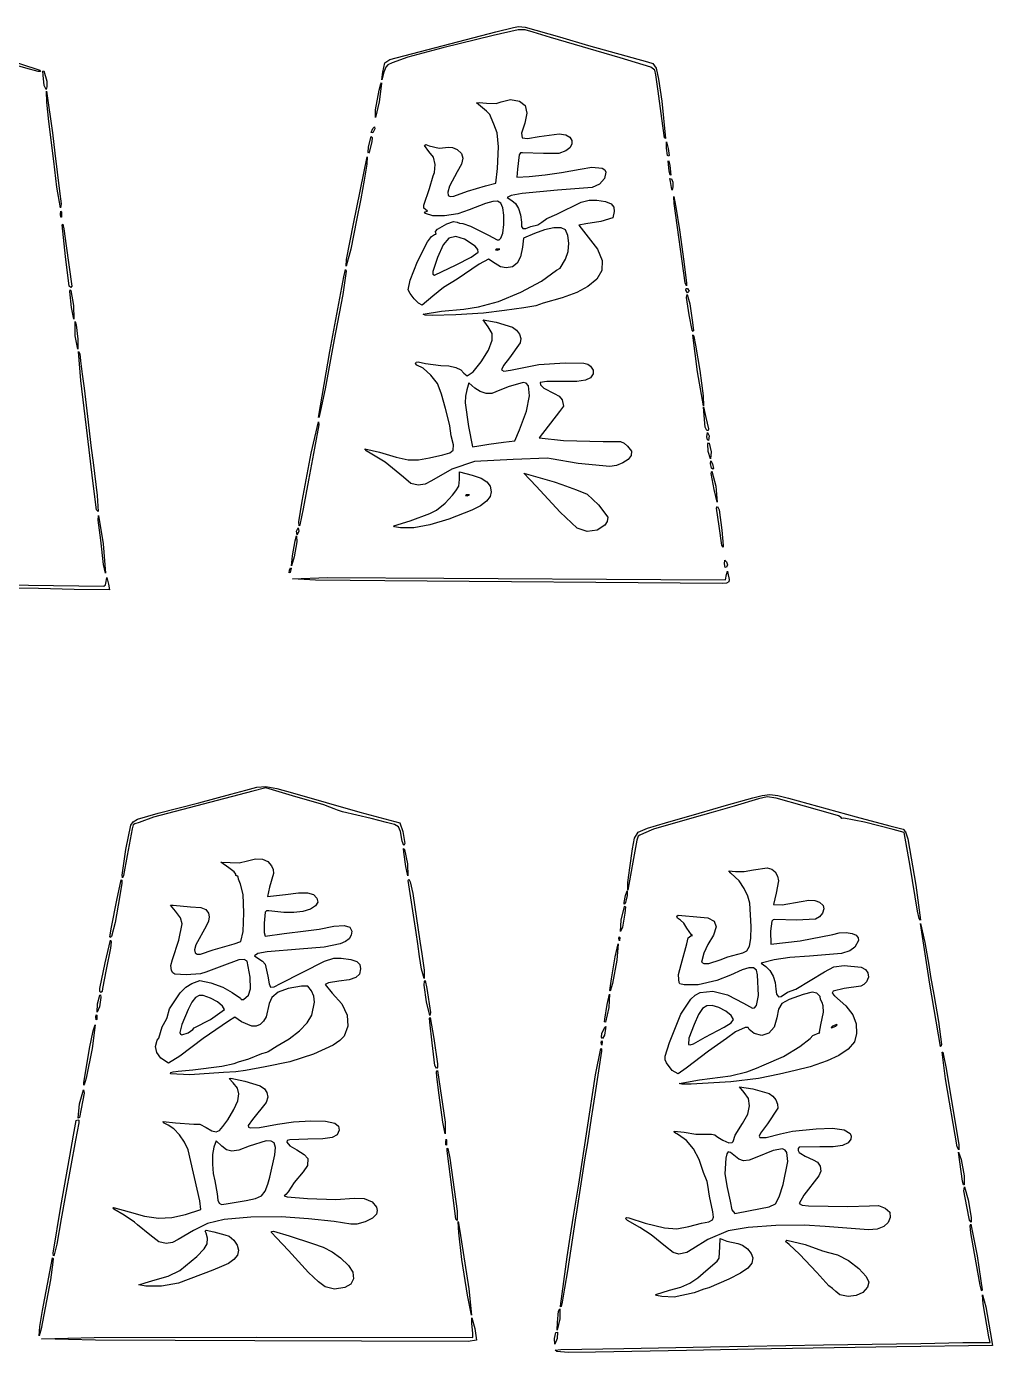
# Model space of a CAD drawing. Extents: x 42 to 612, y 45 to 848.
# Drawn here: x 462.7 to 607.4, y 258.6 to 457.1 of the extents above; entities that cross this region are included whole.
import ezdxf

# ---------------------------------------------------------------- set-up
doc = ezdxf.new("R2010")
doc.units = 0
doc.layers.get('0').update_dxf_attribs({"linetype": 'CONTINUOUS'})

msp = doc.modelspace()

# ---------------------------------------------------------------- linework, layer by layer
at = {"color": 7}
for points in [[(558.270569, 440.439836), (557.880573, 443.328213), (557.321138, 447.409702), (556.982895, 449.884006), (556.81544, 450.563985), (556.236267, 451.041823), (551.655985, 452.440543), (541.204944, 455.483383), (538.616022, 456.272926), (537.42844, 456.588786), (536.343701, 456.633157), (532.605985, 455.741458), (525.06536, 453.894031), (519.828251, 452.529734), (517.469808, 451.693941), (516.847958, 451.378452), (516.545698, 451.048146), (516.249206, 450.253973), (515.956815, 449.129494), (516.088974, 450.294878), (516.377237, 451.652852), (517.153551, 452.181965), (533.00286, 456.310921), (535.667532, 456.968357), (536.424214, 457.109512), (537.396134, 457.010029), (542.52786, 455.571622), (546.893485, 454.27982), (555.707762, 451.801071), (556.515535, 451.569667), (557.003823, 450.894133), (557.380484, 449.206779), (557.853294, 445.939889), (558.438976, 440.346148), (558.270569, 440.439836)], [(462.623694, 450.878337), (458.125777, 452.191464), (453.892444, 453.503533), (448.773524, 455.089419), (445.321478, 455.969344), (444.517833, 455.976223), (443.74644, 455.773631), (438.54661, 454.431268), (432.461194, 452.9387), (429.947652, 452.335715), (426.574611, 451.322996), (425.803192, 451.219755), (425.729929, 451.392819), (425.986575, 451.648354), (430.344527, 452.834084), (439.935832, 455.221605), (445.30608, 456.405615), (449.6054, 455.320691), (458.787235, 452.519759), (464.727131, 450.562001), (464.810554, 450.376872), (464.490779, 450.367347), (462.623694, 450.878284)], [(465.401819, 448.302777), (465.234549, 449.824131), (465.17515, 450.42836), (465.332524, 450.452437), (465.757789, 448.92513), (465.799487, 448.056556), (465.661349, 447.674312), (465.401819, 448.302698)], [(515.021512, 444.631577), (515.568115, 447.587317), (515.806769, 448.513861), (515.882493, 448.684253), (515.915831, 448.600327), (515.538826, 445.829187), (514.992038, 443.468601), (515.021512, 444.631577)], [(467.282001, 433.056004), (466.840173, 436.958608), (466.069415, 442.911733), (465.773505, 445.795903), (465.743449, 447.409649), (466.605911, 441.191941), (466.985906, 438.149233), (467.654693, 432.460691), (467.925335, 430.542462), (467.841171, 429.947149), (467.282001, 433.056004)], [(522.122162, 414.019841), (524.867267, 414.467358), (528.240334, 414.776629), (530.396265, 415.132943), (533.426061, 415.946167), (536.77521, 417.313771), (539.856733, 418.96067), (542.083704, 420.61167), (542.6338, 420.951978), (543.444271, 422.254415), (543.822652, 423.434801), (543.947509, 424.690593), (543.819186, 425.829677), (543.437921, 426.659887), (542.776807, 426.968946), (541.675611, 426.972915), (540.293295, 426.68952), (538.788769, 426.136726), (537.166264, 425.405682), (536.987644, 424.059165), (536.687924, 422.641792), (536.205351, 421.683974), (535.503173, 421.139091), (534.544588, 420.960497), (533.719352, 421.131709), (532.918908, 421.613542), (531.900368, 422.275), (530.531996, 421.518239), (527.249443, 419.29013), (525.200271, 418.041667), (523.584752, 416.71875), (521.969471, 415.395833), (521.452581, 415.681742), (520.764876, 416.349127), (520.163637, 417.112476), (519.906065, 417.686225), (520.208404, 419.124289), (521.296715, 421.931703), (522.763856, 424.8912), (523.372847, 425.695745), (523.852775, 425.977368), (524.066347, 426.029411), (524.053382, 426.153263), (524.005784, 426.41983), (524.279733, 426.763418), (525.6666, 427.571297), (526.679583, 427.9206), (527.219148, 427.8004), (527.578876, 427.652312), (528.059729, 427.635379), (529.221224, 427.220698), (531.899707, 425.886854), (533.199949, 425.161578), (533.503029, 425.18539), (533.768221, 425.418515), (534.05659, 426.185065), (534.217298, 427.461521), (534.225235, 428.853071), (534.055664, 429.964876), (533.743853, 430.640305), (533.281784, 430.953836), (532.555027, 430.933728), (531.449254, 430.608158), (529.034005, 429.639545), (527.342603, 429.069394), (525.347803, 428.761102), (523.562659, 428.757133), (522.500199, 429.099768), (522.327029, 429.354192), (522.564942, 429.426714), (522.774571, 429.487568), (522.504723, 429.693731), (522.245061, 429.934105), (522.223894, 430.385088), (523.061168, 432.854523), (523.610152, 434.772753), (523.83137, 435.239504), (523.944241, 436.451216), (523.685426, 437.568181), (522.995604, 438.41371), (522.34637, 439.299456), (522.520624, 439.421164), (523.024312, 439.238575), (524.529288, 438.918853), (525.991402, 439.03302), (526.524299, 439.00307), (527.248173, 438.683506), (527.885369, 438.114387), (528.093755, 437.410225), (527.872854, 436.513896), (527.222244, 435.368277), (526.07546, 433.197159), (525.823021, 432.33303), (525.856465, 431.804128), (526.159227, 431.656252), (526.749724, 431.719302), (528.769474, 432.472544), (531.481162, 433.255923), (533.000982, 433.649041), (533.286653, 435.851723), (533.420214, 439.075962), (533.224899, 441.173156), (532.70441, 442.50827), (532.341349, 443.460875), (532.127619, 443.928844), (531.613745, 444.449094), (530.143879, 445.684037), (530.50993, 445.755236), (531.609247, 445.654536), (533.069985, 445.603868), (533.796505, 445.822837), (535.206125, 446.159573), (536.583255, 445.932454), (537.403384, 445.260174), (537.65831, 444.15628), (537.339778, 442.63437), (536.878689, 441.158021), (536.963038, 440.447218), (537.772054, 440.337284), (539.485046, 440.663462), (542.514684, 441.046129), (543.489806, 440.907884), (544.098083, 440.550141), (544.384204, 440.040607), (544.375472, 439.501201), (544.081732, 438.967377), (543.51301, 438.474538), (542.430282, 438.121848), (540.159628, 438.082373), (537.006721, 438.213738), (536.698322, 438.196805), (536.510839, 437.90833), (536.26594, 435.739461), (536.177834, 434.578178), (538.029917, 434.674275), (540.411167, 434.901869), (542.854753, 435.247018), (545.632878, 435.732793), (547.395744, 436.032857), (548.94398, 435.894295), (549.329663, 435.65908), (549.503918, 435.297315), (549.311936, 434.373681), (548.555651, 433.482459), (547.422626, 432.982688), (542.263251, 432.603672), (536.946766, 432.10906), (535.321034, 431.811748), (534.722626, 431.529411), (535.397842, 431.048186), (535.967966, 430.593235), (536.42514, 429.847005), (536.72904, 428.899267), (536.839292, 427.839796), (536.880409, 427.158362), (537.069109, 426.847185), (537.503449, 426.859091), (538.28143, 427.147223), (539.288778, 427.410192), (539.880545, 427.829583), (540.675142, 428.360364), (542.155486, 429.024071), (545.790517, 430.836044), (547.003208, 431.121185), (548.149674, 431.109543), (549.436872, 430.894702), (550.265838, 430.561829), (550.688775, 430.076795), (550.757937, 429.405441), (550.538862, 428.477865), (548.75049, 427.927056), (546.499283, 427.566508), (545.466905, 427.34828), (546.845649, 425.562342), (548.259582, 423.766853), (548.949562, 422.08667), (548.905007, 420.573994), (548.115384, 419.281054), (546.806649, 418.205867), (545.13644, 417.29115), (542.954766, 416.469327), (540.111633, 415.672773), (539.029831, 415.30905), (537.212699, 415.011182), (534.325751, 414.603486), (531.16652, 414.204229), (527.040449, 413.924168), (523.506144, 413.837834), (522.447943, 413.890619), (522.122162, 414.019788)], [(514.353784, 441.242529), (514.614319, 441.853452), (514.826171, 442.101023), (514.874854, 441.802917), (514.614319, 441.191994), (514.353784, 441.242529)], [(513.970561, 439.075327), (514.361906, 440.639994), (514.475095, 440.501855), (514.432285, 439.862833), (514.041602, 438.281577), (513.95458, 438.144338), (513.913385, 438.23509), (513.970561, 439.075327)], [(558.71155, 437.796517), (558.561743, 438.920996), (558.588307, 439.869077), (558.83048, 438.836964), (558.98452, 437.804904), (558.901732, 437.675602), (558.71155, 437.796517)], [(510.664725, 422.208034), (511.715306, 427.565846), (513.740082, 437.620013), (513.721032, 436.493153), (513.304896, 434.084889), (512.776047, 431.306764), (512.151815, 428.095013), (511.29147, 423.795534), (510.628609, 421.215846), (510.664672, 422.208034)], [(558.977509, 435.474454), (558.828734, 436.925535), (558.858446, 437.049889), (558.918004, 436.972869), (559.092021, 436.297149), (559.240796, 434.846069), (559.128163, 434.923221), (558.977509, 435.474454)], [(561.348096, 418.748501), (559.723237, 430.608555), (559.684529, 431.661014), (559.988508, 430.079388), (560.506536, 426.683646), (561.181382, 421.943927), (561.588788, 418.694341), (561.551376, 418.271669), (561.348096, 418.748501)], [(467.834768, 429.021055), (467.877499, 429.44415), (467.966557, 429.346757), (467.956768, 428.553007), (467.866598, 428.556182), (467.834795, 429.021108)], [(469.103551, 418.239284), (468.577004, 422.671055), (468.080884, 427.433555), (468.169175, 427.521582), (468.337133, 426.830702), (468.691516, 424.258555), (469.53932, 418.246745), (469.386364, 418.040846), (469.103551, 418.239284)], [(533.592775, 423.757619), (533.085649, 423.778521), (532.970846, 423.671683), (533.24551, 423.61866), (533.592775, 423.757646)], [(506.443483, 398.548543), (508.151712, 408.470418), (510.234274, 419.637131), (510.501821, 420.733987), (510.588181, 420.490491), (510.118598, 417.002516), (509.002559, 411.294792), (508.642144, 409.442708), (507.449429, 402.850191), (506.764475, 399.626984), (506.538653, 398.721421), (506.443483, 398.548543)], [(469.492568, 415.064998), (469.245474, 417.433363), (469.273678, 417.671171), (469.390518, 417.587933), (469.770301, 415.344345), (469.82933, 413.279061), (469.492568, 415.064998)], [(562.414499, 411.625521), (561.973995, 413.940625), (561.565399, 416.520313), (561.689276, 416.983333), (562.087686, 415.594271), (562.473554, 412.816146), (562.609074, 411.560857), (562.554199, 411.451584), (562.414499, 411.625521)], [(470.022767, 410.777531), (470.000277, 412.938278), (470.187099, 412.463377), (470.39948, 410.302604), (470.399719, 408.78125), (470.022846, 410.777531)], [(563.215446, 405.407813), (562.520386, 410.897917), (562.567534, 410.949299), (562.660403, 410.682705), (562.938665, 409.424293), (563.553001, 405.60625), (564.05182, 401.835938), (564.106907, 400.314583), (563.215446, 405.407813)], [(473.236502, 384.732424), (472.69228, 389.069765), (471.881835, 395.81664), (470.87835, 404.086669), (470.540741, 408.451844), (470.713964, 408.097725), (470.839271, 407.061432), (471.084831, 405.077057), (471.354388, 402.96039), (471.888238, 398.727057), (472.428861, 393.964557), (472.699001, 391.84789), (473.326407, 386.885683), (473.471901, 384.483716), (473.236502, 384.732424)], [(531.9454, 394.571141), (534.162026, 394.875967), (535.849513, 395.099117), (536.570264, 396.714742), (537.603277, 399.513346), (538.047803, 401.8085), (537.884, 403.330463), (537.56777, 403.717178), (537.092022, 403.809438), (534.880635, 403.177666), (533.016963, 402.390319), (532.404452, 402.145738), (531.564294, 402.178229), (530.665611, 402.457497), (529.877602, 402.953194), (528.982014, 403.739535), (528.67777, 402.724064), (528.450598, 401.761351), (528.407604, 400.744928), (528.937485, 397.205703), (529.501444, 394.179584), (530.458839, 394.334524), (531.9454, 394.571141)], [(503.502057, 382.9422), (503.999447, 386.051055), (505.371338, 393.236953), (506.436683, 397.933307), (506.532753, 397.470286), (505.882778, 393.964557), (504.959779, 389.202057), (504.154863, 384.902578), (503.668056, 382.510956), (503.543914, 382.370542), (503.502057, 382.9422)], [(564.621603, 395.668897), (564.720796, 396.319984), (564.962783, 395.817064), (564.861342, 395.139995), (564.692035, 395.234239), (564.621603, 395.668897)], [(564.824195, 393.501695), (564.780618, 394.610749), (564.850706, 394.797703), (564.981648, 394.736426), (565.251206, 393.453885), (565.1817, 392.377216), (564.824195, 393.501695)], [(565.327168, 390.966113), (565.167545, 391.693718), (565.221017, 392.061039), (565.437816, 391.611194), (565.598154, 390.927246), (565.514202, 390.8425), (565.327168, 390.966113)], [(518.715599, 382.058333), (517.862926, 382.17946), (517.757675, 382.350301), (520.170807, 383.118916), (523.122075, 384.219529), (524.114263, 384.704167), (525.423395, 385.729718), (526.520807, 386.953125), (527.049974, 387.614583), (527.452299, 388.293372), (527.57914, 389.297095), (527.57914, 390.450467), (529.478346, 389.929688), (530.812058, 389.477065), (531.691241, 388.950994), (532.177625, 388.298293), (532.33283, 387.465649), (532.16212, 386.723149), (531.62745, 386.023802), (530.720062, 385.359381), (529.431224, 384.72155), (525.981269, 383.367915), (523.127817, 382.493335), (520.747149, 382.067038), (518.715599, 382.058307)], [(545.173932, 382.015762), (542.66039, 384.418417), (539.035175, 388.298425), (537.206904, 390.260417), (541.75324, 388.92181), (542.892403, 388.538059), (545.119401, 387.761215), (546.703806, 387.085417), (548.395366, 385.513818), (549.80414, 383.626783), (549.683331, 382.985539), (549.348607, 382.441053), (548.203517, 381.70022), (546.701186, 381.519933), (545.173932, 382.015762)], [(565.693242, 387.807306), (565.266258, 390.194244), (565.380214, 390.524974), (565.938485, 388.284694), (566.157242, 385.887807), (565.693242, 387.807306)], [(529.094991, 386.980668), (528.587864, 387.00157), (528.473061, 386.894731), (528.747725, 386.841709), (529.094991, 386.980695)], [(566.874739, 379.478646), (566.475615, 382.299131), (566.049874, 385.01111), (566.192723, 385.233333), (566.482442, 384.770313), (566.832168, 381.727604), (567.07696, 379.397101), (567.031664, 379.139529), (566.874739, 379.478646)], [(474.282241, 376.559392), (473.848033, 380.20625), (473.448777, 383.182813), (473.532597, 383.910417), (474.221969, 379.66949), (474.578627, 375.271691), (474.282241, 376.559392)], [(503.16085, 381.529167), (503.400642, 382.058333), (503.502083, 381.529167), (503.262265, 381), (503.16085, 381.529167)], [(502.589879, 377.864185), (502.965852, 380.113143), (503.192018, 380.867708), (503.203131, 379.941667), (502.827184, 377.692708), (502.440152, 376.369792), (502.589932, 377.864185)], [(567.27471, 376.647604), (567.330034, 377.210796), (567.566704, 376.939598), (567.71749, 376.496527), (567.558767, 376.159077), (567.334744, 376.11005), (567.274816, 376.647604)], [(502.108047, 375.729553), (502.258145, 376.077798), (502.387605, 376.009085), (502.223723, 375.382473), (502.049098, 375.317359), (502.108047, 375.729553)], [(566.951257, 373.724779), (516.408379, 374.129326), (506.013852, 374.210368), (502.550245, 374.427141), (507.803071, 374.602428), (525.230408, 374.540092), (557.741667, 374.330886), (567.398958, 374.289981), (567.566096, 375.06529), (567.703309, 375.543498), (567.764533, 375.266955), (567.9431, 374.309534), (567.909392, 373.991479), (567.561545, 373.787511), (566.951257, 373.724779)], [(464.521233, 372.966456), (452.172917, 373.171429), (436.959375, 373.46165), (423.994792, 373.759651), (413.146875, 374.006877), (411.477619, 374.099217), (410.902256, 374.183963), (410.748401, 374.357424), (412.549949, 374.50559), (450.717708, 373.699193), (463.020833, 373.463873), (474.331771, 373.315971), (474.565345, 373.530998), (474.6625, 374.032515), (474.75992, 374.593935), (475.019899, 373.631936), (475.18873, 372.746296), (469.87759, 372.838186), (464.521233, 372.966456)], [(477.043803, 330.04715), (477.611175, 333.884085), (478.371932, 337.547506), (478.694565, 338.015924), (479.348139, 338.409386), (482.467761, 339.327887), (488.553178, 340.902951), (493.315678, 342.159246), (495.564636, 342.792711), (497.213308, 343.221098), (498.592978, 343.314681), (500.215006, 343.043113), (502.590779, 342.376099), (512.630261, 339.463777), (518.627598, 337.877864), (519.070987, 336.60588), (519.377136, 334.773085), (519.235955, 334.498659), (519.006852, 335.125139), (518.742348, 336.579475), (518.450989, 337.308587), (517.852157, 337.649846), (516.66521, 337.940703), (514.350053, 338.524136), (510.050574, 339.554846), (509.32297, 339.791146), (508.809413, 339.989583), (508.151209, 340.22366), (507.275677, 340.5895), (502.561992, 341.929932), (498.579166, 343.138601), (496.608867, 342.615097), (481.779104, 338.708577), (479.60788, 337.91488), (478.941236, 337.712606), (478.724674, 337.567349), (478.54444, 337.007756), (477.831997, 332.982967), (477.239436, 329.999419), (477.092539, 329.646333), (477.043803, 330.04715)], [(596.161818, 324.676796), (595.033238, 331.383693), (594.172892, 336.442817), (592.53438, 336.884724), (588.217756, 337.998885), (585.108902, 338.564405), (584.84072, 338.536783), (584.729172, 338.674975), (584.328699, 338.93125), (583.468803, 339.174243), (575.005417, 341.572824), (573.640511, 341.758349), (572.359584, 341.475774), (568.72188, 340.382966), (565.54688, 339.462189), (562.37188, 338.562818), (556.64045, 336.934942), (555.142432, 336.292931), (554.593421, 336.020833), (554.335664, 335.871211), (554.109049, 335.285609), (553.533844, 331.985938), (552.786846, 327.81875), (552.795048, 328.976276), (553.077491, 331.126042), (553.50437, 333.978224), (553.77152, 335.568502), (554.335373, 336.475996), (555.708402, 337.108139), (558.403077, 337.872229), (563.449475, 339.348128), (567.550517, 340.517401), (571.499952, 341.620078), (572.87187, 341.990468), (574.022516, 342.108578), (575.244151, 341.972106), (576.829084, 341.57883), (586.978077, 338.802557), (592.005161, 337.453102), (593.989536, 336.961268), (594.364106, 336.53857), (594.699016, 335.469309), (595.883, 328.577257), (596.582929, 323.295804), (596.417167, 323.575362), (596.161765, 324.676796)], [(519.520249, 331.324479), (519.219339, 333.507292), (519.177958, 334.023679), (519.339354, 333.904167), (519.770678, 331.755803), (519.829653, 329.935417), (519.520249, 331.324479)], [(521.884558, 315.978646), (521.591135, 317.896875), (521.342771, 319.748958), (521.09102, 321.46875), (519.91037, 329.246389), (519.999455, 329.460913), (520.195299, 329.048242), (520.581274, 327.291859), (521.636458, 320.145833), (521.917287, 318.29375), (522.276618, 315.846354), (522.272914, 314.589583), (521.884585, 315.978646)], [(552.215844, 325.966667), (552.45, 327.025), (552.661825, 327.686458), (552.68405, 327.025), (552.449894, 325.966667), (552.239868, 325.702083), (552.215791, 325.966667)], [(551.791161, 323.336179), (552.299399, 325.335344), (552.378404, 325.423371), (552.41743, 325.306664), (552.333769, 324.379167), (551.972136, 322.288059), (551.677179, 321.61398), (551.791161, 323.336179)], [(599.578695, 304.403125), (597.995772, 313.729688), (596.622452, 322.791667), (597.2742, 319.947396), (597.854828, 316.573958), (598.093271, 314.887266), (598.359071, 313.524979), (598.625824, 312.168963), (599.30321, 308.147297), (599.729137, 304.707713), (599.639073, 304.383466), (599.578695, 304.403046)], [(473.730444, 313.068229), (474.501308, 316.920854), (475.296381, 320.338741), (475.402188, 320.092149), (475.310748, 319.097872), (474.685511, 315.94171), (474.133325, 313.098021), (474.054109, 312.656538), (473.863689, 312.472917), (473.713326, 312.64778), (473.730524, 313.068229)], [(550.086231, 312.790628), (550.312688, 314.51042), (550.880246, 317.836418), (551.340674, 319.755917), (551.13205, 317.302833), (550.482445, 313.841633), (550.210321, 312.832141), (550.124463, 312.667544), (550.086231, 312.790628)], [(551.412542, 320.564669), (551.465565, 320.839333), (551.572404, 320.72453), (551.551501, 320.217403), (551.412516, 320.564669)], [(473.374746, 310.797575), (473.716271, 312.102818), (473.827475, 312.157507), (473.869438, 311.756399), (473.685023, 310.328628), (473.341356, 309.562553), (473.374746, 310.797575)], [(486.952211, 306.430389), (487.626131, 306.959556), (487.862192, 307.181673), (490.314403, 308.435031), (492.388631, 309.916751), (492.091795, 310.457268), (491.332467, 311.075679), (490.307471, 311.641384), (489.213631, 312.023786), (488.579874, 312.041778), (488.028985, 311.73584), (487.501168, 311.051072), (486.93668, 309.932573), (486.003574, 307.705469), (485.69462, 306.497673), (485.774418, 306.220574), (486.010585, 306.13178), (486.95229, 306.430389)], [(549.350486, 308.50422), (549.682776, 310.687032), (550.041815, 312.208386), (549.939845, 310.23605), (549.436237, 308.062656), (549.310004, 308.092872), (549.350486, 308.50422)], [(564.35625, 305.776313), (567.200521, 307.307059), (568.244117, 307.924623), (568.589583, 308.453843), (568.26277, 309.023226), (567.453463, 309.674181), (566.418492, 310.237611), (565.414583, 310.544448), (564.629776, 310.503253), (563.976785, 310.079284), (563.366735, 309.179383), (562.710727, 307.710417), (561.938779, 305.626796), (561.868981, 304.711867), (562.138036, 304.644848), (562.631431, 304.812674), (564.35625, 305.776313)], [(473.116804, 308.768803), (473.156015, 309.138796), (473.25026, 309.099532), (473.25026, 308.438074), (473.156015, 308.39881), (473.116804, 308.768803)], [(471.324279, 298.979167), (472.191212, 304.116026), (472.735989, 306.730188), (473.019411, 307.656971), (472.559671, 304.085096), (471.659982, 299.642345), (471.375237, 298.646612), (471.314754, 298.622799), (471.324279, 298.979087)], [(548.907203, 306.321407), (549.348051, 307.313595), (549.508627, 307.393181), (549.446185, 307.093514), (549.274947, 306.101327), (549.00531, 305.593803), (548.858519, 305.796368), (548.907203, 306.321407)], [(583.935417, 307.445833), (584.137982, 307.626994), (584.067708, 307.70232), (583.40625, 307.445833), (583.203685, 307.264673), (583.273958, 307.189346), (583.935417, 307.445833)], [(548.766709, 304.954252), (548.819731, 305.228916), (548.92657, 305.114113), (548.905668, 304.606986), (548.766683, 304.954252)], [(470.655967, 295.804167), (471.291259, 297.920833), (471.363331, 297.417278), (470.695285, 293.753646), (470.47314, 293.6875), (470.655967, 295.804167)], [(466.725, 273.472593), (467.891918, 280.461985), (469.22055, 287.998958), (469.77345, 291.137049), (470.164583, 293.319861), (470.41398, 293.422917), (470.555055, 293.351215), (470.560347, 292.978126), (470.050601, 290.380208), (468.57748, 282.178125), (467.947851, 278.60625), (467.272317, 274.799848), (466.8969, 273.195018), (466.772334, 273.066589), (466.724974, 273.472593)], [(495.655121, 281.328654), (497.040268, 281.622659), (497.937946, 282.050411), (498.499445, 282.726315), (498.876, 283.764805), (499.167597, 284.823138), (499.946081, 288.162921), (500.004024, 289.281394), (499.831437, 289.957351), (499.39797, 290.245165), (498.64523, 290.262098), (496.093933, 289.472053), (494.545803, 288.899283), (493.491808, 288.709074), (492.707372, 288.901743), (491.967861, 289.477609), (491.123893, 290.295621), (490.81187, 289.350185), (490.609782, 288.230654), (490.565623, 286.802063), (490.672382, 285.383499), (490.923022, 284.293971), (491.295978, 282.328646), (491.380486, 281.40877), (491.569505, 280.92056), (491.953389, 280.762049), (492.622493, 280.831264), (495.655121, 281.328654)], [(525.513935, 290.115599), (525.556665, 290.538694), (525.645724, 290.441301), (525.635934, 289.647551), (525.545764, 289.650726), (525.513961, 290.115651)], [(527.044767, 278.540104), (526.770949, 280.590625), (525.729232, 288.770669), (525.75278, 289.185244), (525.827419, 289.126718), (526.119466, 287.653942), (527.201903, 279.730729), (527.21275, 278.341667), (527.04474, 278.540104)], [(571.103009, 279.819656), (573.93876, 280.372397), (574.906632, 280.81687), (575.438921, 281.912007), (576.031535, 283.724059), (576.725669, 287.15679), (576.583905, 288.52704), (576.339086, 288.900156), (575.935438, 289.071473), (574.523092, 288.827528), (572.089746, 287.832721), (570.950582, 287.390337), (570.113414, 287.279265), (569.408617, 287.512945), (568.666672, 288.104871), (568.1551, 288.524447), (567.814635, 288.603849), (567.592596, 288.324369), (567.43636, 287.66725), (567.290151, 285.327355), (567.654959, 283.30054), (568.097712, 281.240759), (568.352612, 279.953006), (568.797218, 279.404233), (571.103009, 279.819656)], [(602.871813, 284.228725), (602.276818, 288.569294), (602.680413, 287.488471), (603.136316, 285.022475), (603.161981, 283.675746), (603.040617, 283.667544), (602.87176, 284.228672)], [(603.928027, 278.407813), (603.520145, 280.458333), (603.093346, 282.773438), (603.197538, 283.36875), (603.727552, 281.450521), (604.177052, 278.804688), (604.176814, 278.096927), (603.928027, 278.407813)], [(528.781645, 267.154395), (527.937545, 272.520675), (527.458199, 276.489425), (527.365965, 278.209216), (527.616473, 276.754008), (528.974368, 268.127665), (529.365289, 264.163731), (528.781645, 267.154395)], [(480.615855, 268.529964), (479.557522, 268.697128), (480.510948, 269.029154), (481.999309, 269.464181), (483.956987, 270.002159), (485.680959, 270.84528), (488.266838, 272.972027), (489.325039, 274.116932), (489.774487, 274.871339), (489.844813, 275.695701), (489.644312, 276.429708), (489.48834, 276.754484), (489.622087, 276.894211), (490.794297, 276.624574), (492.443418, 276.224868), (493.107707, 275.98878), (493.778876, 275.400532), (494.298094, 274.640093), (494.50648, 273.887486), (494.316456, 273.177529), (493.785358, 272.497867), (492.971579, 271.903772), (491.933513, 271.45062), (490.643061, 270.898858), (485.510647, 268.958034), (482.976203, 268.492923), (480.615855, 268.529964)], [(605.539829, 268.684243), (604.957666, 271.991534), (604.166244, 276.503262), (604.050066, 277.556357), (604.119916, 277.80951), (605.11422, 273.046693), (605.840501, 267.970847), (605.786156, 267.806117), (605.715485, 267.875914), (605.539829, 268.684243)], [(557.874162, 266.960509), (557.082291, 267.096266), (556.969737, 267.263219), (559.039414, 267.897081), (560.69335, 268.386877), (562.042249, 268.978459), (563.245336, 269.757287), (564.461758, 270.808873), (566.182476, 272.256118), (566.443884, 272.712206), (566.564322, 274.404243), (566.603269, 275.626301), (567.629799, 275.264139), (569.256537, 274.901951), (569.950645, 274.674277), (570.683726, 274.114498), (571.264142, 273.407452), (571.500204, 272.738003), (571.328357, 271.954228), (570.742728, 271.227841), (569.638119, 270.466264), (567.909437, 269.576947), (564.901495, 268.287368), (564.154418, 268.055275), (562.700612, 267.50817), (559.726245, 266.877853), (557.874162, 266.960509)], [(584.530933, 267.237289), (583.93562, 267.731849), (583.406454, 268.155076), (582.877287, 268.5424), (581.088757, 270.575114), (578.505047, 273.314451), (576.92014, 274.760531), (576.3733, 275.198946), (576.601556, 275.376825), (579.315175, 274.776724), (581.938016, 273.815307), (582.82564, 273.579034), (584.169459, 273.22653), (585.81694, 272.336392), (587.378246, 271.159711), (588.463647, 269.947522), (588.847425, 269.115778), (588.649543, 268.367775), (587.978956, 267.576088), (586.965417, 267.09534), (585.764288, 266.968182), (584.530933, 267.237289)], [(464.732714, 262.46664), (465.140146, 264.84789), (465.487068, 266.699974), (466.612711, 272.760387), (466.714179, 272.672149), (466.698833, 272.091547), (466.320373, 269.478099), (464.931231, 262.12591), (464.627833, 261.090569), (464.732635, 262.46664)], [(542.13125, 258.749774), (541.910402, 258.92842), (542.728071, 259.02502), (552.185417, 259.167498), (565.15, 259.415306), (582.083333, 259.707724), (596.635417, 259.94995), (602.948719, 260.06597), (607.013063, 260.085284), (606.852514, 260.94518), (605.976055, 265.890534), (605.899035, 267.229034), (606.387852, 265.443097), (607.048385, 261.672784), (607.384273, 259.651844), (593.063542, 259.451131), (574.278125, 259.156518), (561.578125, 258.889923), (547.952083, 258.617111), (543.835299, 258.58597), (542.13125, 258.749641)], [(541.778984, 260.680729), (542.008007, 261.573777), (542.232189, 261.650877), (542.194141, 260.659298), (541.843251, 259.820833), (541.778984, 260.680729)]]:
    msp.add_lwpolyline(points, close=True, dxfattribs=at)
for points in [[(559.367769, 432.725274), (559.157135, 433.915899), (559.094825, 434.374819), (559.312313, 434.280284), (559.507205, 433.809484), (559.522815, 433.089659), (559.432169, 432.614017), (559.367637, 432.725274), (559.367637, 432.725274)], [(527.099424, 421.413093), (529.330232, 422.600411), (530.3511, 423.316109), (530.302655, 423.727986), (529.908267, 424.229609), (528.332647, 425.260347), (527.015234, 425.677039), (526.000848, 425.429548), (525.136163, 424.414871), (524.267933, 422.530111), (523.567739, 420.433606), (523.584144, 420.013818), (523.824306, 419.891739), (527.099556, 421.413093), (527.099556, 421.413093)], [(561.445754, 417.65945), (561.523462, 417.902734), (561.710337, 417.908555), (561.974921, 417.496069), (561.710337, 417.247096), (561.445754, 417.659582), (561.445754, 417.659582)], [(519.186927, 389.62158), (516.42518, 391.861463), (513.71672, 393.530217), (513.375222, 393.871741), (515.595896, 393.359587), (518.07237, 392.614494), (519.903207, 392.255401), (521.451681, 392.242437), (523.081144, 392.535331), (525.065519, 392.967157), (526.114407, 393.261559), (526.616718, 393.703201), (526.659369, 394.487638), (526.329275, 395.810343), (526.106946, 397.323231), (526.018866, 397.784161), (525.462394, 399.917708), (524.89436, 402.058399), (524.668644, 402.610981), (524.262879, 403.645264), (523.298446, 404.898595), (522.154626, 405.955368), (521.210725, 406.4), (520.964478, 406.664583), (521.069517, 406.857676), (521.369951, 406.916784), (522.468607, 406.634791), (524.802603, 406.382114), (525.997831, 406.316841), (527.025579, 406.07705), (527.792791, 405.694991), (528.206414, 405.202866), (528.711874, 404.8125), (529.60688, 405.430884), (530.801739, 406.907206), (531.895288, 408.673088), (532.48642, 410.160258), (532.48642, 411.143344), (531.847954, 412.129896), (531.103258, 413.186695), (533.082077, 412.848346), (535.505792, 412.094468), (536.11608, 411.644227), (536.538091, 411.055873), (536.737719, 410.397828), (536.680807, 409.738486), (535.043301, 407.500693), (534.152263, 406.378727), (533.880669, 405.727747), (534.232908, 405.499729), (535.213401, 405.646546), (539.47568, 406.503823), (543.380956, 406.763987), (546.199748, 406.704033), (546.784556, 406.538615), (547.178971, 406.232651), (547.565421, 405.669327), (547.56558, 405.107907), (547.202625, 404.499207), (546.456764, 404.141173), (545.127736, 403.984037), (543.015329, 403.978216), (540.661675, 403.95361), (539.639351, 403.788457), (539.720816, 403.442752), (540.192277, 402.986743), (541.767898, 402.155978), (542.512964, 401.757753), (542.941986, 401.197657), (543.147938, 400.271906), (542.57366, 399.462228), (539.485999, 395.509856), (543.12775, 395.143778), (549.077171, 395.001327), (551.664346, 394.956559), (552.211505, 394.727933), (552.714451, 394.270759), (553.3077, 393.512463), (553.283887, 392.861377), (552.843647, 392.29194), (552.048574, 391.776268), (551.069192, 391.400109), (550.076105, 391.249191), (545.319373, 391.705941), (541.300485, 392.372427), (540.744119, 392.488843), (535.622368, 392.26281), (529.84146, 391.988516), (526.404549, 390.830276), (523.361179, 389.090482), (522.41241, 388.572216), (521.376804, 388.433442), (520.295849, 388.666778), (519.187642, 389.621871), (519.187642, 389.621871)], [(564.35702, 397.10278), (564.229358, 398.888717), (564.101671, 400.182424), (564.48238, 398.594924), (564.849886, 396.875238), (564.804139, 396.647802), (564.620833, 396.610417), (564.35625, 397.102647), (564.35625, 397.102647)], [(484.320691, 300.300628), (484.364586, 300.498219), (484.701056, 300.59974), (485.444271, 300.682131), (487.627083, 300.928035), (491.973473, 301.441538), (493.821694, 301.856854), (494.50625, 302.098657), (496.040516, 302.538606), (497.977663, 303.361249), (498.743631, 303.550029), (498.942069, 303.639987), (500.293772, 304.522002), (502.069761, 305.563429), (503.599185, 306.733813), (504.769702, 307.934519), (505.468996, 309.066883), (505.862908, 311.021201), (505.746067, 311.915281), (505.420313, 312.731494), (504.863047, 313.412002), (503.898958, 313.444599), (501.921224, 313.087015), (500.44059, 312.517737), (499.488354, 311.753938), (499.095898, 310.812815), (498.624357, 308.842172), (498.22481, 308.167643), (497.726996, 307.707374), (497.139119, 307.466656), (496.469405, 307.450781), (494.917254, 308.114779), (493.931496, 308.783725), (492.962115, 308.187222), (489.210403, 305.617642), (485.699065, 302.963686), (484.025072, 301.889583), (482.844237, 302.662987), (482.245088, 303.475364), (482.070833, 304.382779), (482.291311, 305.329167), (482.539596, 305.659896), (483.057279, 307.351615), (483.705323, 308.504167), (483.796234, 308.759675), (484.153289, 310.016446), (485.745155, 312.431192), (486.603913, 313.27426), (487.477885, 313.843776), (488.706001, 314.273327), (490.315753, 313.938894), (492.125, 313.302174), (493.514063, 312.502285), (494.770833, 311.64239), (494.902596, 311.417944), (495.223403, 311.441756), (495.985403, 312.075354), (496.299755, 313.006766), (496.250701, 314.766695), (495.769926, 317.17443), (495.307329, 317.42208), (494.543292, 317.386414), (491.994587, 316.44246), (489.575316, 315.537374), (488.773179, 315.294645), (486.6504, 315.118671), (484.948733, 315.216434), (484.634699, 315.418232), (484.447268, 315.792776), (484.343207, 316.53562), (484.61123, 317.446422), (485.564074, 320.337074), (486.039583, 322.787486), (485.799871, 323.656669), (485.047793, 324.681612), (484.318442, 325.569077), (484.717064, 325.552409), (487.287491, 325.31468), (488.834165, 325.21271), (489.574205, 324.907645), (489.967826, 324.36054), (490.1057, 323.787214), (489.98849, 323.145891), (489.616935, 322.394712), (488.117092, 319.640876), (487.896694, 318.88266), (487.986917, 318.433953), (488.294627, 318.222948), (488.802733, 318.21792), (490.669792, 318.866335), (493.844792, 319.78817), (494.832402, 320.110088), (495.188663, 321.617949), (495.2991, 324.386628), (495.168317, 327.161551), (494.800916, 328.688118), (494.50625, 329.459034), (494.423938, 329.795373), (494.226056, 329.935284), (494.073497, 330.008627), (494.100168, 330.184972), (493.857518, 330.567374), (493.057445, 331.136149), (491.860417, 331.975275), (493.251199, 331.939159), (494.59425, 331.905742), (495.830886, 332.185116), (497.031804, 332.471633), (498.063388, 332.440809), (498.878781, 332.10201), (499.431125, 331.464602), (499.668959, 330.891965), (499.710049, 330.308532), (499.120425, 328.272061), (498.821789, 326.85445), (501.519746, 327.137316), (503.457369, 327.394888), (504.833176, 327.397533), (505.725033, 327.134141), (506.210782, 326.596772), (506.347412, 325.993284), (506.035733, 325.460651), (505.284819, 324.970987), (504.134199, 324.62171), (502.747518, 324.446662), (501.288553, 324.479655), (499.039383, 324.711854), (498.686614, 324.706562), (498.48733, 324.496668), (498.311911, 322.858686), (498.309265, 321.458114), (498.475926, 320.940456), (501.320065, 321.315821), (504.559464, 321.693725), (506.543839, 321.989238), (508.780389, 322.405322), (510.299838, 322.492344), (511.163491, 322.246281), (511.432757, 321.663007), (511.333512, 321.046343), (511.032522, 320.527415), (510.504996, 320.097706), (509.726168, 319.748826), (507.315364, 319.259611), (503.601831, 318.992144), (498.760697, 318.589184), (497.379493, 318.298565), (496.886548, 317.978049), (497.531919, 317.506985), (498.064367, 317.197184), (498.450632, 316.700059), (498.896984, 314.931848), (499.055972, 313.785065), (499.297484, 313.293125), (499.80895, 313.346994), (500.777722, 313.837717), (507.339177, 317.185649), (508.750914, 317.623799), (509.840997, 317.623799), (511.287792, 317.415783), (512.181687, 317.120296), (512.635368, 316.6754), (512.761548, 316.019206), (512.603644, 315.243766), (512.068842, 314.709545), (511.06541, 314.364079), (509.501669, 314.154952), (507.982855, 313.944185), (507.469881, 313.657006), (508.524589, 312.406295), (509.940057, 310.806253), (510.736056, 309.101569), (510.873719, 307.43271), (510.314152, 305.940143), (509.676506, 305.293316), (508.652304, 304.610029), (505.735987, 303.247478), (502.148713, 302.079554), (498.474047, 301.33327), (495.543522, 300.822651), (494.088314, 300.600904), (492.256339, 300.485678), (487.197135, 300.160372), (484.319739, 300.301051), (484.319739, 300.301051)], [(560.474839, 298.876244), (563.517547, 299.420756), (568.164001, 300.029404), (570.618673, 300.595374), (572.02922, 301.164069), (573.219845, 301.639208), (576.072397, 302.920426), (578.513046, 304.375), (580.070912, 305.593644), (580.503162, 306.054601), (581.421928, 306.429436), (581.553585, 306.423351), (581.498578, 306.531195), (581.697015, 307.643874), (582.069628, 309.560621), (582.054282, 310.46801), (581.885002, 310.99551), (581.653491, 311.436464), (581.587345, 311.879959), (581.064687, 312.386636), (580.35862, 312.525119), (579.030068, 312.182669), (576.93986, 311.452207), (575.819826, 310.829325), (575.323811, 310.003851), (575.105768, 308.665536), (574.689817, 307.315473), (573.889531, 306.417451), (572.845539, 306.066746), (571.698543, 306.358581), (570.970939, 306.945242), (570.801368, 307.233981), (570.346231, 307.26425), (568.900813, 306.602474), (567.531356, 305.589914), (564.881951, 303.696449), (561.52886, 301.137902), (560.341806, 300.310735), (559.427168, 300.818312), (558.556504, 301.956417), (558.375661, 302.415205), (558.372751, 302.932359), (559.035188, 304.999125), (560.738972, 309.246349), (562.236038, 311.50142), (562.86572, 312.076518), (563.633223, 312.463233), (565.507823, 312.677016), (567.711908, 312.154041), (570.097523, 310.905446), (571.432452, 310.14543), (571.749105, 310.20602), (572.052635, 310.516402), (572.335792, 312.017251), (572.218132, 315.118591), (572.038242, 315.816853), (571.618798, 316.1665), (570.915456, 316.181846), (569.883978, 315.877575), (568.164133, 315.093641), (566.118058, 314.264119), (563.308394, 313.64338), (561.201993, 313.628035), (560.576704, 313.770328), (560.486481, 313.982656), (560.402184, 314.43967), (560.38578, 315.161507), (560.787153, 316.660424), (561.594185, 319.762373), (561.831305, 320.666216), (562.203653, 320.9603), (562.441275, 321.010306), (562.299326, 321.116854), (561.594132, 322.132986), (561.172281, 322.841567), (560.674679, 323.308689), (560.234888, 323.630925), (560.129187, 323.897069), (560.340245, 324.039786), (560.850706, 323.99179), (563.121651, 323.826214), (564.756326, 323.671777), (565.713324, 323.160893), (565.992222, 322.294065), (565.592621, 321.071716), (564.769556, 319.651909), (564.180858, 318.347857), (563.831264, 317.013564), (564.145483, 316.809755), (564.906107, 316.82563), (566.629312, 317.37136), (567.754188, 317.84118), (569.988197, 318.406674), (570.614625, 318.721211), (571.004171, 319.406138), (571.195703, 320.5861), (571.228008, 322.385822), (571.040578, 325.856653), (570.748927, 326.885406), (570.217829, 328.045366), (569.443711, 329.212575), (568.192894, 330.348299), (567.927807, 330.674239), (568.900469, 330.598912), (570.19145, 330.588329), (571.583661, 330.858442), (573.626139, 331.139006), (574.332391, 330.950729), (574.833433, 330.542979), (575.211099, 329.907239), (575.360191, 329.222285), (574.98906, 327.371154), (574.578454, 325.644351), (575.892798, 325.60985), (578.737651, 326.113696), (579.864617, 326.288083), (580.77145, 326.250141), (581.478469, 325.996194), (582.006022, 325.52259), (582.14723, 324.984639), (581.951862, 324.361334), (581.504028, 323.806873), (580.887946, 323.475324), (578.025763, 323.31877), (574.807477, 323.38809), (574.521145, 323.367453), (574.343689, 323.143959), (574.146019, 321.641576), (574.190363, 319.721204), (578.564851, 320.225896), (583.489805, 321.179666), (584.429526, 321.40906), (585.456347, 321.459463), (586.367308, 321.338231), (586.959419, 321.052825), (587.265701, 320.662406), (587.342298, 320.283099), (586.77855, 319.2839), (586.039304, 318.705627), (584.798144, 318.314599), (579.966852, 317.92635), (577.047545, 317.719869), (574.698707, 317.359321), (572.737827, 316.893998), (573.450085, 316.375177), (574.049657, 315.768408), (574.520986, 314.950713), (574.829279, 314.000938), (574.939769, 312.997929), (575.042321, 312.218679), (575.336644, 311.847918), (575.733519, 311.900967), (576.690993, 312.523135), (577.935116, 313.001925), (582.253222, 315.57886), (583.648026, 316.326573), (585.163639, 316.501992), (587.705253, 316.279424), (588.369145, 315.947584), (588.727047, 315.439293), (588.835606, 314.758123), (588.501834, 314.098358), (588.140043, 313.682486), (587.655432, 313.434148), (585.192373, 313.100879), (583.508882, 312.69813), (583.390058, 312.376899), (583.737164, 311.963223), (585.414014, 310.465629), (586.472348, 309.118661), (586.990481, 307.789421), (587.046731, 306.344981), (586.742249, 305.079135), (585.75874, 303.998868), (584.382298, 303.054253), (582.612685, 302.268758), (580.099144, 301.356474), (577.850185, 300.796272), (575.468935, 300.243901), (572.32296, 299.609642), (568.192894, 299.111882), (562.289034, 298.778904), (560.859014, 298.773347), (560.474971, 298.876138), (560.474971, 298.876138)], [(475.198123, 320.820441), (475.479348, 322.262421), (476.255265, 326.330045), (476.900081, 329.350688), (477.022292, 329.31653), (477.022292, 328.853006), (476.653754, 326.683026), (476.006795, 322.951634), (475.471993, 320.848196), (475.27591, 320.723286), (475.19934, 320.820441), (475.19934, 320.820441)], [(522.61053, 311.086103), (522.303984, 313.58242), (522.310334, 314.178818), (522.427121, 314.273539), (522.689138, 313.10498), (523.25061, 309.496407), (523.157424, 309.033386), (522.610424, 311.086103), (522.610424, 311.086103)], [(523.869007, 301.557584), (523.474328, 304.931022), (523.109759, 308.038632), (523.098646, 308.65228), (523.19432, 308.741657), (523.729043, 305.588723), (524.269877, 301.822167), (524.278873, 301.308294), (524.132003, 301.094563), (523.868875, 301.557584), (523.868875, 301.557584)], [(542.685446, 265.509243), (543.708167, 272.917576), (544.136845, 275.827993), (544.64876, 279.002993), (545.423169, 283.765493), (547.959862, 300.169659), (548.747341, 304.092319), (548.860874, 304.065861), (548.856641, 303.695444), (547.827068, 297.147985), (547.536185, 295.274868), (547.293853, 293.687368), (546.731587, 289.983201), (546.361699, 287.734243), (545.162899, 279.929034), (544.894135, 278.395986), (544.489693, 275.750152), (543.729148, 270.830701), (543.313011, 268.208495), (542.952543, 266.100613), (542.778236, 265.490034), (542.718069, 265.405261), (542.685579, 265.509243), (542.685579, 265.509243)], [(602.098454, 289.388021), (600.32937, 299.568447), (599.863942, 303.537197), (599.937284, 303.530582), (600.068994, 303.06809), (600.432902, 301.095807), (602.358883, 289.652578), (602.363381, 288.942648), (602.098322, 289.387994), (602.098322, 289.387994)], [(525.062371, 293.092214), (524.512143, 297.095624), (524.160036, 299.857239), (524.148923, 300.627097), (524.261001, 300.797807), (525.415219, 293.092214), (525.437973, 291.306276), (525.062132, 293.092214), (525.062265, 293.092214)], [(481.224614, 276.224815), (479.366286, 277.697856), (478.895804, 278.074517), (477.37445, 279.158224), (475.838306, 280.052119), (475.688684, 280.205736), (475.747633, 280.307812), (478.106843, 279.654106), (480.425731, 278.994817), (482.517977, 278.7074), (484.508252, 278.785452), (486.521308, 279.222597), (488.836623, 279.991238), (488.715418, 281.273356), (486.922098, 288.91775), (486.400631, 290.058819), (485.645934, 291.159935), (484.78273, 292.066186), (483.935879, 292.62279), (483.245316, 292.972808), (483.221239, 293.15701), (485.02874, 292.981142), (487.783899, 292.782519), (488.672264, 292.764263), (489.650032, 292.256475), (490.497757, 291.758502), (491.128629, 291.616553), (491.647795, 291.837904), (492.160478, 292.429777), (492.908111, 293.421964), (493.807218, 294.961601), (494.378083, 296.25126), (494.547893, 297.293268), (494.313789, 298.172584), (493.672916, 298.97414), (493.092155, 299.596545), (493.315728, 299.673724), (495.432395, 299.230812), (497.732497, 298.52657), (498.381017, 298.06773), (498.743629, 297.512634), (498.862453, 296.796539), (498.604008, 295.997789), (496.598863, 293.482501), (495.950925, 292.591146), (495.9668, 292.334765), (496.238554, 292.199007), (497.638358, 292.272667), (500.327266, 292.778762), (502.726455, 293.126689), (505.302623, 293.269353), (507.533802, 293.198894), (508.897967, 292.907482), (509.438802, 292.462162), (509.534157, 291.855287), (509.262192, 291.19359), (508.515088, 290.784359), (507.11195, 290.57563), (504.871934, 290.515437), (502.163395, 290.438708), (501.751253, 290.303664), (501.697199, 290.065936), (502.17972, 289.542511), (503.21932, 288.909866), (504.308266, 288.235575), (504.871458, 287.616), (504.830818, 286.597116), (504.173117, 285.616756), (502.825806, 284.023488), (501.914766, 282.617704), (501.584037, 282.235434), (501.337207, 282.057501), (501.747761, 281.909282), (504.825183, 281.650837), (509.041186, 281.500845), (511.783671, 281.674649), (513.311111, 281.621309), (514.496365, 281.129925), (515.169359, 280.319559), (515.26064, 279.831985), (515.160125, 279.309327), (514.555208, 278.70748), (513.443932, 278.155797), (512.224917, 277.808108), (511.296785, 277.818427), (508.79044, 278.192786), (504.959247, 278.612547), (500.87416, 278.886232), (496.329729, 278.823446), (492.325366, 278.472556), (489.860614, 277.881953), (487.759558, 276.86336), (485.42416, 275.503905), (484.604322, 275.053928), (483.64444, 274.90121), (482.548113, 275.141187), (481.224825, 276.224921), (481.224825, 276.224974)], [(558.446003, 274.439063), (556.283061, 276.225), (554.56663, 277.283333), (552.729072, 278.341667), (552.449963, 278.63456), (552.577413, 278.794104), (552.912984, 278.735843), (555.393003, 277.933759), (558.265716, 277.265897), (560.100602, 277.074418), (561.901911, 277.431526), (563.827046, 277.950639), (564.901175, 278.170852), (565.442142, 278.424561), (565.599596, 278.859218), (565.523105, 279.62225), (565.000659, 282.001383), (564.757268, 283.655029), (564.655615, 284.1625), (564.105679, 285.551563), (563.471817, 287.466379), (562.625653, 289.063562), (561.588354, 290.311205), (560.381086, 291.177239), (559.786859, 291.533845), (559.725449, 291.714052), (561.204523, 291.546862), (562.96715, 291.270002), (565.298632, 291.282702), (565.81248, 291.162026), (566.089604, 290.935516), (566.52749, 290.655269), (566.996728, 290.386585), (567.927691, 289.993044), (568.385658, 290.000187), (568.54753, 290.181718), (568.839207, 291.10604), (569.963236, 292.893697), (570.728279, 294.270668), (571.01948, 295.50323), (570.836705, 296.587889), (570.179798, 297.52126), (569.478917, 298.36917), (571.486681, 298.051961), (573.946486, 297.374019), (574.503963, 296.984843), (574.942774, 296.425117), (575.207754, 295.788503), (575.24387, 295.16869), (573.682193, 292.814957), (572.640846, 291.410602), (572.466486, 290.993301), (572.54168, 290.751578), (573.4968, 290.751551), (575.618361, 291.324189), (577.429858, 291.70421), (580.97493, 292.070975), (583.442673, 292.158632), (585.157411, 291.925613), (586.085252, 291.381894), (586.243472, 290.996635), (586.192275, 290.53745), (585.77389, 289.950763), (584.911507, 289.573467), (583.529959, 289.386698), (581.55413, 289.371617), (578.449747, 289.329521), (578.277477, 289.127142), (578.283827, 288.812473), (578.433475, 288.522939), (578.690835, 288.395886), (579.355892, 287.98602), (580.512174, 287.426876), (581.181676, 287.084267), (581.582705, 286.471836), (581.661074, 285.741242), (581.362677, 285.044171), (579.134039, 282.127007), (578.459272, 280.882937), (578.910704, 280.66537), (579.857542, 280.55271), (585.724413, 280.448491), (588.964977, 280.55271), (590.308769, 280.578904), (591.296405, 280.182823), (591.993344, 279.595765), (592.087563, 278.818446), (591.788663, 278.056419), (591.101434, 277.461371), (590.092895, 277.072196), (588.830092, 276.927786), (582.3478, 277.43949), (579.160656, 277.669149), (574.963147, 277.610491), (570.819904, 277.309421), (567.795717, 276.811899), (564.764835, 275.518668), (562.50405, 274.094099), (561.632592, 273.558238), (560.437893, 273.313604), (559.557174, 273.578558), (558.445924, 274.438084), (558.445924, 274.438084)], [(507.484663, 268.439397), (506.457577, 269.175389), (504.945113, 270.566383), (501.965084, 273.843618), (500.196398, 275.750999), (499.419713, 276.563217), (499.441938, 276.704055), (499.700489, 276.743186), (502.081739, 276.062255), (505.540637, 274.893802), (507.149251, 274.336642), (508.516062, 273.646583), (509.750502, 272.757133), (510.962082, 271.60183), (511.596526, 270.60234), (511.701539, 269.6219), (511.300775, 268.804231), (510.41786, 268.293056), (508.880922, 268.055672), (507.484557, 268.439397), (507.484557, 268.439397)], [(542.227082, 263.098889), (542.396654, 264.752534), (542.621179, 265.112474), (542.607421, 263.620647), (542.214435, 261.946972), (542.22687, 263.098889), (542.226976, 263.098889)], [(528.861867, 260.213819), (496.944941, 260.35426), (473.060501, 260.426015), (464.996345, 260.62895), (472.868149, 260.824371), (497.196983, 260.87025), (529.563542, 260.843051), (529.577565, 261.456408), (529.406988, 262.929688), (529.409634, 263.789583), (529.867601, 262.167238), (530.124882, 260.449007), (528.862766, 260.213819), (528.862766, 260.213819)]]:
    msp.add_lwpolyline(points, dxfattribs=at)

doc.saveas('drawing.dxf')
